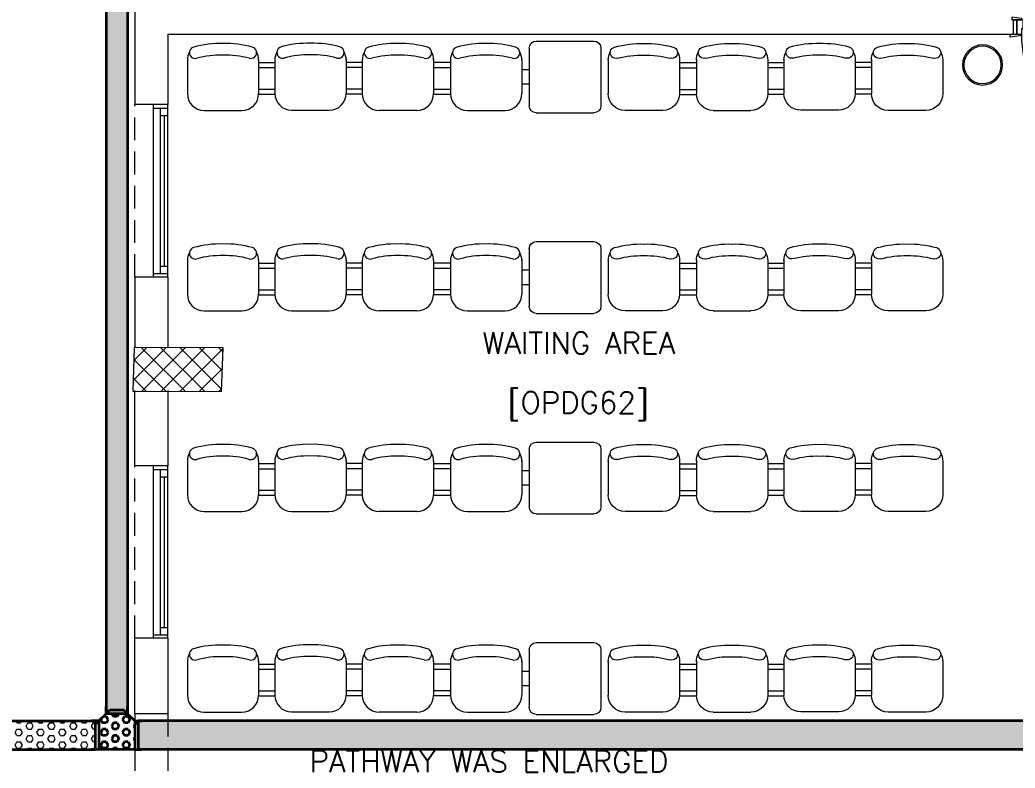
# Model space of a CAD drawing. Header units: inches. Extents: x -501855 to 57169, y -29325 to 19878.
# Drawn here: x 4428 to 11362, y -1326 to 3883 of the extents above; entities that cross this region are included whole.
import ezdxf
from ezdxf import colors
from ezdxf.entities.mleader import LeaderData, LeaderLine
from ezdxf.enums import TextEntityAlignment as Align
from ezdxf.math import Vec2, Vec3

# ---------------------------------------------------------------- set-up
doc = ezdxf.new("R2010")
doc.units = ezdxf.units.IN
doc.header["$LTSCALE"] = 25
doc.header["$MEASUREMENT"] = 0
doc.linetypes.add('00-Ground Floor$0$HIDDEN', pattern=[9.525, 6.35, -3.175])
doc.linetypes.add('DASHDOT', pattern=[25.4, 12.7, -6.35, 0, -6.35])
doc.layers.get('0').update_dxf_attribs({"color": 8})
for name, color, linetype, lineweight in [('00-Ground Floor$0$72_EGR_BASE_TEXT', 252, 'Continuous', 5), ('00-Ground Floor$0$Aluminum', 251, 'Continuous', 5), ('00-Ground Floor$0$C-HYDR-CTCH', 251, 'Continuous', 5), ('00-Ground Floor$0$Hatch', 254, 'Continuous', 5), ('00-Ground Floor$0$LOADING', 253, 'Continuous', 5), ('00-Ground Floor$0$Proj', 251, 'Continuous', 5), ('00-Ground Floor$0$Walls', 251, 'Continuous', 5), ('00-Ground Floor$0$Wooden Joinery', 251, 'Continuous', 5), ('E-CABL-TRAY', 10, 'Continuous', 35), ('E-LITE-CLNG-CNDT', 6, 'DASHDOT', 35), ('E-POWR-TEXT', 6, 'Continuous', 25)]:
    doc.layers.add(name, color=color, linetype=linetype, lineweight=lineweight)
doc.styles.add('00-Ground Floor$0$SIMPLEX', font='SIMPLEX.shx', dxfattribs={"height": 150})
doc.styles.add('00-Ground Floor$0$Standard', font='arial.ttf')
doc.styles.add('DC_Elc_Romans', font='elc_romans.shx', dxfattribs={"width": 0.7})

# ---------------------------------------------------------------- blocks, each defined once
blk = doc.blocks.new('00-Ground Floor$0$A$C72370EFE')
at = {"layer": '00-Ground Floor$0$Wooden Joinery'}
for p, q in [((-0.01, -0.04), (-0.02, -0.04)), ((-0.01, -0.06), (-0.02, -0.06)), ((-0.01, -0.03), (-0.01, -0.07)), ((0, -0.03), (-0.01, -0.03)), ((0.04, -0.03), (0.05, -0.03)), ((0.05, -0.03), (0.05, -0.07)), ((0.05, -0.04), (0.06, -0.04)), ((0.05, -0.06), (0.06, -0.06)), ((-0.05, -0.07), (-0.05, -0.16)), ((-0.03, -0.07), (-0.03, -0.16)), ((0, -0.07), (-0.01, -0.07)), ((0.04, -0.07), (0.05, -0.07)), ((0.07, -0.07), (0.07, -0.16)), ((0.09, -0.07), (0.09, -0.16)), ((-0.01, -0.17), (-0.02, -0.17)), ((-0.01, -0.19), (-0.02, -0.19)), ((-0.01, -0.17), (-0.01, -0.19)), ((0.05, -0.17), (0.06, -0.17)), ((0.05, -0.17), (0.05, -0.19)), ((0.05, -0.19), (0.06, -0.19))]:
    blk.add_line(p, q, dxfattribs=at)
for centre, radius, start, end in [((-0.02, -0.07), 0.03, 90, 180), ((-0.02, -0.07), 0.01, 90, 180), ((0.06, -0.07), 0.03, 0, 90), ((0.06, -0.07), 0.01, 0, 90), ((-0.02, -0.16), 0.03, 180, 270), ((-0.02, -0.16), 0.01, 180, 270), ((0.06, -0.16), 0.01, 270, 0), ((0.06, -0.16), 0.03, 270, 0)]:
    blk.add_arc(centre, radius, start, end, dxfattribs=at)
blk = doc.blocks.new('00-Ground Floor$0$A$C5DAD61B4')
at = {"layer": '00-Ground Floor$0$Wooden Joinery'}
for points in [[(80, 959.1), (80, 969.1), (10, 979.1), (10, 959.1)], [(940, 959.1), (940, 969.1), (1010, 979.1), (1010, 959.1)], [(70, 859.1), (70, 849.1), (0, 839.1), (0, 859.1)], [(120, 859.1), (120, 0), (80, 0), (80, 859.1)], [(950, 859.1), (950, 849.1), (1020, 839.1), (1020, 859.1)]]:
    blk.add_lwpolyline(points, close=True, dxfattribs=at)
for points in [[(45, 859.1), (45, 959.1), (20, 959.1), (20, 859.1), (45, 859.1)], [(45, 859.1), (80, 859.1), (80, 899.1), (90, 899.1), (90, 959.1), (45, 959.1), (45, 859.1)], [(975, 859.1), (940, 859.1), (940, 899.1), (930, 899.1), (930, 959.1), (975, 959.1), (975, 859.1)], [(975, 859.1), (975, 959.1), (1000, 959.1), (1000, 859.1), (975, 859.1)]]:
    blk.add_lwpolyline(points, dxfattribs=at)
blk.add_arc((80, 859.1), 860, 272.66603, 0, dxfattribs=at)
at = {"layer": '00-Ground Floor$0$Wooden Joinery', "xscale": 999.9999999998854, "yscale": 999.9999999998854, "zscale": 999.9999999998854, "rotation": 180}
blk.add_blockref('00-Ground Floor$0$A$C72370EFE', (120, 0), dxfattribs=at)
blk = doc.blocks.new('00-Ground Floor$0$3 seats beam chair')
at = {"layer": '00-Ground Floor$0$LOADING', "ltscale": 20}
for p, q in [((-740534, -1008988.2), (-740317.9, -1008988.2)), ((-740534, -1008988.2), (-740295.5, -1008988.2)), ((-740178.3, -1009367.9), (-740178.3, -1009105.4)), ((-740534, -1009485), (-740295.5, -1009485)), ((-740511, -1009485), (-740511, -1009602.9)), ((-740474.9, -1009485), (-740474.9, -1009602.9)), ((-740325, -1009485), (-740325, -1009602.9)), ((-740290.3, -1009484.9), (-740290.3, -1009602.9)), ((-740534, -1009602.8), (-740295.5, -1009602.8)), ((-740178.3, -1009720), (-740178.3, -1009982.5)), ((-740534, -1010099.7), (-740295.5, -1010099.7)), ((-740534, -1010099.7), (-740317.9, -1010099.7)), ((-740512.3, -1010099.6), (-740512.3, -1010212.3)), ((-740476.2, -1010099.6), (-740476.2, -1010212.3)), ((-740326.3, -1010099.6), (-740326.3, -1010212.3)), ((-740291.5, -1010099.6), (-740291.5, -1010212.4)), ((-740535.3, -1010212.3), (-740319.1, -1010212.3)), ((-740535.3, -1010212.3), (-740296.7, -1010212.3)), ((-740179.5, -1010592), (-740179.5, -1010329.5)), ((-740535.3, -1010709.2), (-740296.7, -1010709.2)), ((-740512.3, -1010821.9), (-740512.3, -1010709.2)), ((-740476.2, -1010821.9), (-740476.2, -1010709.2)), ((-740326.3, -1010821.9), (-740326.3, -1010709.2)), ((-740291.5, -1010821.9), (-740291.5, -1010709.1)), ((-740534, -1010821.8), (-740295.5, -1010821.8)), ((-740534, -1010821.8), (-740317.9, -1010821.8)), ((-740178.3, -1011201.5), (-740178.3, -1010939)), ((-740534, -1011318.7), (-740295.5, -1011318.7))]:
    blk.add_line(p, q, dxfattribs=at)
for centre, radius, start, end in [((-740528.8, -1009105.4), 117.2, 90, 118.96988), ((-740295.5, -1009105.4), 117.2, 0, 90), ((-739957.4, -1009217.1), 687.4, 164.36103, 181.62474), ((-740580.4, -1009042.7), 40.5, 344.36103, 164.36104), ((-739957.4, -1009217.1), 606.4, 164.36103, 181.84194), ((-739957.4, -1009256.1), 687.4, 178.37526, 195.63897), ((-739957.4, -1009256.1), 606.4, 178.15806, 195.63897), ((-740295.5, -1009367.9), 117.2, 270, 0), ((-740580.4, -1009430.5), 40.5, 195.63896, 15.63897), ((-740528.8, -1009367.9), 117.2, 241.03012, 270), ((-740528.8, -1009720), 117.2, 90, 118.96988), ((-740295.5, -1009720), 117.2, 0, 90), ((-739957.4, -1009831.8), 687.4, 164.36103, 181.62474), ((-740580.4, -1009657.4), 40.5, 344.36103, 164.36104), ((-739957.4, -1009831.8), 606.4, 164.36103, 181.84194), ((-739957.4, -1009870.8), 687.4, 178.37526, 195.63897), ((-739957.4, -1009870.8), 606.4, 178.15806, 195.63897), ((-740295.5, -1009982.5), 117.2, 270, 0), ((-740580.4, -1010045.1), 40.5, 195.63896, 15.63897), ((-740528.8, -1009982.5), 117.2, 241.03012, 270), ((-740581.6, -1010266.9), 40.5, 344.36103, 164.36104), ((-740530.1, -1010329.5), 117.2, 90, 118.96988), ((-740296.7, -1010329.5), 117.2, 0, 90), ((-739958.7, -1010441.3), 687.4, 164.36103, 181.62474), ((-739958.7, -1010441.3), 606.4, 164.36103, 181.84194), ((-739958.7, -1010480.3), 687.4, 178.37526, 195.63897), ((-739958.7, -1010480.3), 606.4, 178.15806, 195.63897), ((-740581.6, -1010654.6), 40.5, 195.63896, 15.63897), ((-740296.7, -1010592), 117.2, 270, 0), ((-740530.1, -1010592), 117.2, 241.03012, 270), ((-740580.4, -1010876.4), 40.5, 344.36103, 164.36104), ((-740528.8, -1010939), 117.2, 90, 118.96988), ((-740295.5, -1010939), 117.2, 0, 90), ((-739957.4, -1011050.8), 687.4, 164.36103, 181.62474), ((-739957.4, -1011050.8), 606.4, 164.36103, 181.84194), ((-739957.4, -1011089.8), 687.4, 178.37526, 195.63897), ((-739957.4, -1011089.8), 606.4, 178.15806, 195.63897), ((-740295.5, -1011201.5), 117.2, 270, 0), ((-740580.4, -1011264.1), 40.5, 195.63896, 15.63897), ((-740528.8, -1011201.5), 117.2, 241.03012, 270)]:
    blk.add_arc(centre, radius, start, end, dxfattribs=at)
at = {"layer": '00-Ground Floor$0$LOADING', "ltscale": 10, "style": '00-Ground Floor$0$Standard'}
blk.add_attdef('NMF0003', text='', height=50, dxfattribs=at).set_placement((-740377, -1009031.1), align=Align.TOP_CENTER)
blk = doc.blocks.new('00-Ground Floor$0$GF21009T-P')
for p, q in [((0.4002, 0.5), (0, 0.5)), ((-0.0499, 0.4501), (-0.0499, 0.0499)), ((0.4501, 0.4501), (0.4501, 0.0499)), ((0.4501, 0.3), (0.5001, 0.3)), ((0.4501, 0.2), (0.5001, 0.2)), ((0.4002, 0), (0, 0))]:
    blk.add_line(p, q)
for centre, start, end in [((0, 0.4501), 90, 180), ((0.4002, 0.4501), 0, 90), ((0, 0.0499), 180, 270), ((0.4002, 0.0499), 270, 0)]:
    blk.add_arc(centre, 0.0499, start, end)
blk = doc.blocks.new('00-Ground Floor$0$WM00001-P')
at = {"layer": '00-Ground Floor$0$LOADING'}
for radius in [0.14, 0.13]:
    blk.add_circle((0, 0), radius, dxfattribs=at)
blk = doc.blocks.new('00-Ground Floor')
at = {"layer": '00-Ground Floor$0$Hatch'}
h = blk.add_hatch(dxfattribs=at)
h.set_pattern_fill('ANSI37', color=256, scale=30)
h.set_pattern_definition([(45, (-1981.42, -13099.68), (-67.35192, 67.35192), []), (135, (-1981.42, -13099.68), (-67.35192, -67.35192), [])])
h.paths.add_polyline_path([(48971.2, 8818.2), (48367.3, 8810.1), (48371.2, 8521.7), (48975.1, 8529.8)])
h.paths.add_polyline_path([(41810.5, 8810.5), (41227, 8805), (41207, 8513.7), (41790.5, 8519.1)])
h.paths.add_polyline_path([(27433.5, 8803.1), (26834.4, 8799), (26828.7, 8506), (27427.8, 8510)])
h.paths.add_polyline_path([(34618.7, 8805.3), (34017.5, 8797.8), (34009.3, 8512.1), (34610.5, 8519.6)])
h.paths.add_polyline_path([(20214.3, 8812.4), (19607.8, 8790.5), (19622.4, 8498), (20228.8, 8519.8)])
h.paths.add_polyline_path([(13477.7, 8802), (12255.7, 8825.9), (12249.3, 8529.8), (13471.3, 8505.8)])
h.paths.add_polyline_path([(13491.8, 1601.9), (12276.8, 1586.2), (12263.3, 1293.7), (13478.3, 1309.4)])
h.paths.add_polyline_path([(13465.7, -5591.3), (12262.6, -5607.3), (12256.9, -5900.3), (13460, -5884.3)])
h.paths.add_polyline_path([(13484.2, -12790), (12287.5, -12801.4), (12290.4, -13095.9), (13487, -13084.4)])
h.paths.add_polyline_path([(5849.2, -12787.9), (5245.6, -12791.6), (5256.3, -13077.1), (5859.8, -13073.4)])
h.paths.add_polyline_path([(5833.8, -5589.9), (5236.9, -5588.3), (5236.8, -5889.5), (5833.6, -5891)])
h.paths.add_polyline_path([(5843.6, 1599.7), (5224.3, 1600.9), (5213.7, 1298), (5833, 1296.7)])
h.paths.add_polyline_path([(5820.3, 8779.1), (5219.7, 8793.5), (5216, 8503.9), (5816.7, 8489.4)])
h.paths.add_polyline_path([(-1378.8, 8777.2), (-1981.4, 8799.9), (-1979.5, 8511.6), (-1376.9, 8488.9)])
h.paths.add_polyline_path([(-1371.1, -5601.1), (-1973.1, -5608.1), (-1969.7, -5899.7), (-1367.7, -5892.7)])
h.paths.add_polyline_path([(-1353.5, -12795.7), (-1951.9, -12796.7), (-1947.1, -13097.4), (-1348.7, -13096.4)])
h.paths.add_polyline_path([(20233.2, -12782.5), (19627.5, -12795.4), (19633.2, -13096.6), (20238.9, -13083.7)])
h.paths.add_polyline_path([(20226.6, -5590), (19632.3, -5607.6), (19634.4, -5904.1), (20228.7, -5886.6)])
h.paths.add_polyline_path([(20217.9, 1618), (19619, 1610.4), (19623, 1310.2), (20221.9, 1317.9)])
h.paths.add_polyline_path([(27418.3, 1602.8), (26816.3, 1607.5), (26820.6, 1315.3), (27422.5, 1310.7)])
h.paths.add_polyline_path([(27422, -5579.9), (26818.1, -5597.5), (26831.6, -5897.5), (27431.7, -5876.5)])
h.paths.add_polyline_path([(27438.1, -12795.9), (26834.3, -12789.3), (26831.9, -13075), (27435.7, -13081.6)])
h.paths.add_polyline_path([(34636.6, -12785.4), (34039.3, -12800), (34048.3, -13099.7), (34645.6, -13085.1)])
h.paths.add_polyline_path([(34629.3, -5597.1), (34028, -5595.2), (34029.2, -5892.4), (34630.4, -5894.3)])
h.paths.add_polyline_path([(34592.8, 1606.7), (34012, 1611.4), (34031.7, 1321.6), (34612.5, 1316.9)])
h.paths.add_polyline_path([(41796.2, 1606), (41198.6, 1619.8), (41200.6, 1327.8), (41798.2, 1314.1)])
h.paths.add_polyline_path([(41797.2, -5592.6), (41228.8, -5600.2), (41230.6, -5894.3), (41799, -5886.7)])
h.paths.add_polyline_path([(41834.3, -12789.7), (41229, -12792.4), (41230.4, -13096.9), (41835.6, -13094.3)])
h.paths.add_polyline_path([(49008.5, -12790.2), (48420.5, -12774.1), (48407.3, -13081.4), (48995.3, -13097.4)])
h.paths.add_polyline_path([(48992.7, -5590.8), (48389.5, -5589.7), (48387.5, -5886.2), (48990.7, -5887.3)])
at = {"layer": '00-Ground Floor$0$Aluminum', "linetype": '00-Ground Floor$0$HIDDEN'}
for p, q in [((5227.9, 2092.6, 0), (5227.9, 3292.6, 0)), ((5227.9, -422.4, 0), (5227.9, 777.6, 0))]:
    blk.add_line(p, q, dxfattribs=at)
at = {"layer": '00-Ground Floor$0$Aluminum'}
for p, q in [((5357.9, 2092.6, 0), (5357.9, 3292.6, 0)), ((5357.9, 3267.6, 0), (5457.9, 3267.6, 0)), ((5407.9, 2117.6, 0), (5407.9, 3267.6, 0)), ((5457.9, 2092.6, 0), (5457.9, 3292.6, 0)), ((5407.9, 3217.6, 0), (5457.9, 3217.6, 0)), ((5432.9, 3217.6, 0), (5432.9, 2167.6, 0)), ((5407.9, 2167.6, 0), (5457.9, 2167.6, 0)), ((5357.9, 2117.6, 0), (5457.9, 2117.6, 0)), ((5357.9, -422.4, 0), (5357.9, 777.6, 0)), ((5457.9, -422.4, 0), (5457.9, 777.6, 0)), ((5357.9, 752.6, 0), (5457.9, 752.6, 0)), ((5407.9, -397.4, 0), (5407.9, 752.6, 0)), ((5407.9, 702.6, 0), (5457.9, 702.6, 0)), ((5432.9, 702.6, 0), (5432.9, -347.4, 0)), ((5357.9, -397.4, 0), (5457.9, -397.4, 0)), ((5407.9, -347.4, 0), (5457.9, -347.4, 0))]:
    blk.add_line(p, q, dxfattribs=at)
at = {"layer": '00-Ground Floor$0$C-HYDR-CTCH', "flags": 128}
blk.add_lwpolyline([(5224.3, 1600.9), (5213.7, 1298), (5833, 1296.7), (5843.6, 1599.7), (5224.3, 1600.9)], dxfattribs=at)
at = {"layer": '00-Ground Floor$0$Proj', "linetype": '00-Ground Floor$0$HIDDEN'}
for p, q in [((5227.9, -947.4, 0), (5227.9, -2747.4, 0)), ((5457.9, -947.4, 0), (5457.9, -2747.4, 0))]:
    blk.add_line(p, q, dxfattribs=at)
at = {"layer": '00-Ground Floor$0$Walls'}
for p, q in [((5227.9, 8502.6, 0), (5227.9, 3292.6, 0)), ((11347.9, 3882.6, 0), (11347.9, 3782.6, 0)), ((5457.9, 3782.6, 0), (11347.9, 3782.6, 0)), ((5457.9, 3782.6, 0), (5457.9, 3292.6, 0)), ((5457.9, 3292.6, 0), (5227.9, 3292.6, 0)), ((5227.9, 2092.6, 0), (5227.9, 1602.6, 0)), ((5457.9, 2092.6, 0), (5227.9, 2092.6, 0)), ((5457.9, 2092.6, 0), (5457.9, 1602.6, 0)), ((5227.9, 777.6, 0), (5227.9, 1302.6, 0)), ((5457.9, 1302.6, 0), (5457.9, 777.6, 0)), ((5457.9, 777.6, 0), (5227.9, 777.6, 0)), ((5227.9, -947.4, 0), (5227.9, -422.4, 0)), ((5457.9, -422.4, 0), (5227.9, -422.4, 0)), ((5457.9, -422.4, 0), (5457.9, -947.4, 0)), ((5457.9, -947.4, 0), (5227.9, -947.4, 0))]:
    blk.add_line(p, q, dxfattribs=at)
at = {"layer": '00-Ground Floor$0$LOADING', "rotation": 270}
for p in [(1016913.2, -736925.9, 0), (1016913.2, -738322.1, 0), (1016913.2, -739718.2, 0), (1016913.2, -741114.3, 0)]:
    blk.add_blockref('00-Ground Floor$0$3 seats beam chair', p, dxfattribs=at)
at = {"layer": '00-Ground Floor$0$LOADING', "extrusion": (1.27212e-09, 3.51192e-12, 1), "xscale": -1000, "yscale": 1000, "zscale": 1000, "rotation": 4.580824759514712e-06}
for p in [(8426, 3235.4, 0), (8426, 1839.3, 0), (8426, 443.2, 0), (8426, -952.9, 0)]:
    blk.add_blockref('00-Ground Floor$0$GF21009T-P', p, dxfattribs=at)
at = {"layer": '00-Ground Floor$0$LOADING', "xscale": -1, "rotation": 90}
for p in [(-1000461.4, -736925.9, 0), (-1000461.4, -738322.1, 0), (-1000461.4, -739718.2, 0), (-1000461.4, -741114.3, 0)]:
    blk.add_blockref('00-Ground Floor$0$3 seats beam chair', p, dxfattribs=at)
at = {"layer": '00-Ground Floor$0$LOADING', "extrusion": (2.24019e-05, -2.25232e-18, -1), "xscale": 1000, "yscale": 1000, "zscale": 1000, "rotation": 180}
blk.add_blockref('00-Ground Floor$0$WM00001-P', (-11135, 3569.3, 0.2), dxfattribs=at)
at = {"layer": '00-Ground Floor$0$Wooden Joinery', "xscale": -1}
blk.add_blockref('00-Ground Floor$0$A$C5DAD61B4', (12347.9, 2923.5, 0), dxfattribs=at)
at = {"layer": '00-Ground Floor$0$72_EGR_BASE_TEXT', "char_height": 150, "attachment_point": 2, "style": '00-Ground Floor$0$SIMPLEX'}
for s, insert in [('WAITING AREA', (8320.7, 1707.8, 0)), ('[OPDG62]', (8317.8, 1293.6, 0)), ('PATHWAY WAS ENLARGED\\PTO BE SAME WIDTH AS CORRIDOR', (7695.5, -1204))]:
    blk.add_mtext(s, dxfattribs=dict(at, insert=insert))
blk = doc.blocks.new('*U95')
at = {"lineweight": 0}
h = blk.add_hatch(dxfattribs=at)
h.set_pattern_fill('HEX', color=253, scale=8, angle=180, style=0)
h.set_pattern_definition([(180, (-22449.527, -3e-10), (6e-13, -43.99409), [25.4, -50.8]), (300, (-22449.527, -3e-10), (38.1, 21.997045), [25.4, -50.8]), (240, (-22474.927, -3e-10), (38.1, -21.997045), [25.4, -50.8])])
h.paths.add_polyline_path([(-14094.8, 200), (-14094.8, 0), (0, 0), (0, 200)])
at = {"color": 0}
for p, q in [((0, 200), (-14094.8, 200)), ((-14094.8, 0), (-14094.8, 200)), ((0, 0), (-14094.8, 0))]:
    blk.add_line(p, q, dxfattribs=at)
blk = doc.blocks.new('*U72')
h = blk.add_hatch()
h.set_pattern_fill('HEX', color=253, scale=8, angle=-90, style=0)
h.set_pattern_definition([(270, (-3e-11, -5e-24), (43.994, -9e-14), [25.4, -50.8]), (30, (-3e-11, -5e-24), (-21.997, 38.1), [25.4, -50.8]), (330, (-3e-11, -25.4), (21.997, 38.1), [25.4, -50.8])])
h.paths.add_polyline_path([(0, 0), (-200, 0), (-250, -50), (-250, -200), (-200, -250), (0, -250)])
at = {"color": 0}
for p, q in [((-250, -50), (-200, 0)), ((-200, 0), (-200, 50)), ((0, 0), (0, 50)), ((-250, -50), (-300, -50)), ((0, 0), (0, -250)), ((-250, -200), (-300, -200)), ((-250, -200), (-200, -250)), ((-200, -250), (-200, -300)), ((0, -250), (0, -300))]:
    blk.add_line(p, q, dxfattribs=at)
at = {"color": 253}
for p, q in [((-200, 0), (-175, 25)), ((-200, 0), (0, 0)), ((-175, 25), (0, 25)), ((-250, -50), (-275, -75)), ((-250, -50), (-250, -200)), ((-275, -75), (-275, -175)), ((-250, -200), (-275, -175)), ((-200, -250), (0, -250)), ((-200, -250), (-175, -275)), ((-175, -275), (0, -275))]:
    blk.add_line(p, q, dxfattribs=at)
blk = doc.blocks.new('*U97')
at = {"lineweight": 0}
h = blk.add_hatch(dxfattribs=at)
h.set_pattern_fill('HEX', color=253, scale=8, angle=180, style=0)
h.set_pattern_definition([(180, (-18380.734, -2e-10), (6e-13, -43.99409), [25.4, -50.8]), (300, (-18380.734, -2e-10), (38.1, 21.99705), [25.4, -50.8]), (240, (-18406.134, -2e-10), (38.1, -21.99705), [25.4, -50.8])])
h.paths.add_polyline_path([(-4933.9, 150), (-4933.9, 0), (0, 0), (0, 150)])
at = {"color": 0}
for p, q in [((0, 150), (-4933.9, 150)), ((-4933.9, 0), (-4933.9, 150)), ((0, 0), (0, 150)), ((0, 0), (-4933.9, 0))]:
    blk.add_line(p, q, dxfattribs=at)
blk = doc.blocks.new('*U98')
at = {"lineweight": 0}
h = blk.add_hatch(dxfattribs=at)
h.set_pattern_fill('HEX', color=253, scale=8, angle=180, style=0)
h.set_pattern_definition([(180, (-10426.82, -1e-10), (6e-13, -43.99409), [25.4, -50.8]), (300, (-10426.82, -1e-10), (38.1, 21.99705), [25.4, -50.8]), (240, (-10452.22, -1e-10), (38.1, -21.99705), [25.4, -50.8])])
h.paths.add_polyline_path([(-2072.1, 200), (-2072.1, 0), (0, 0), (0, 200)])
at = {"color": 0}
for p, q in [((0, 200), (-2072.1, 200)), ((-2072.1, 0), (-2072.1, 200)), ((0, 0), (0, 200)), ((0, 0), (-2072.1, 0))]:
    blk.add_line(p, q, dxfattribs=at)

msp = doc.modelspace()

# ---------------------------------------------------------------- block references
at = {"layer": 'E-CABL-TRAY'}
for name, p, rotation in [('*U97', (5177.9, 3986.4, 0), 89.99999999999999), ('*U72', (5227.9, -1197.4, 0), 269.9999999999999), ('*U98', (2880.8, -997.4, 0), 180.0000000000135)]:
    msp.add_blockref(name, p, dxfattribs=dict(at, rotation=rotation))
at = {"layer": 'E-CABL-TRAY', "xscale": -1, "rotation": 180}
msp.add_blockref('*U95', (19347.7, -997.4, 0), dxfattribs=at)
at = {"layer": 'E-LITE-CLNG-CNDT'}
msp.add_blockref('00-Ground Floor', (0, 0), dxfattribs=at)

# ---------------------------------------------------------------- leaders
at = {"layer": 'E-POWR-TEXT'}
ml = msp.add_multileader_mtext('Standard', dxfattribs=at)
ml.set_content('CABLE TRAY FOR\\PLOW CURRENT DATA\\PCABLES ', color=256, style='DC_Elc_Romans')
ml.set_leader_properties(color=45)
ml.build(insert=Vec2(0, 0))
ml.multileader.update_dxf_attribs({"dogleg_length": 2, "arrow_head_size": 200, "scale": 100})
ctx = ml.context
ctx.base_point, ctx.scale, ctx.char_height, ctx.arrow_head_size, ctx.landing_gap_size, ctx.plane_origin = Vec3(25909, 4523.7), 100, 200, 200, 200, Vec3(31500.2, 4337.5)
ctx.text_align_type = 2
notes = []
notes.append((ctx, [(1, (1, 1, 0), (28540.4, 4523.7), (-1, 0), 84.7, [(2, [(30563.2, -2601.7)], 0, [])])]))
ctx.mtext.insert, ctx.mtext.width, ctx.mtext.alignment, ctx.mtext.flow_direction = Vec3(28255.7, 4623.7), 5291.736, 3, 5
ml = msp.add_multileader_mtext('Standard', dxfattribs=at)
ml.set_content('CABLE TRAY  FOR POWER \\PFEEDER AND HOME RUN', color=256, style='DC_Elc_Romans')
ml.set_leader_properties(color=45)
ml.build(insert=Vec2(0, 0))
ml.multileader.update_dxf_attribs({"dogleg_length": 2, "arrow_head_size": 200, "scale": 100})
ctx = ml.context
ctx.base_point, ctx.scale, ctx.char_height, ctx.arrow_head_size, ctx.landing_gap_size, ctx.plane_origin = Vec3(24331.4, 2283.3, 0), 100, 200, 200, 200, Vec3(30562.6, 2097.1, 0)
ctx.text_align_type = 2
notes.append((ctx, [(1, (1, 1, 0), (27602.8, 2283.3, 0), (-1, 0), 84.7, [(2, [(29113.1, -1112.1, 0)], 0, [])])]))
ctx.mtext.insert, ctx.mtext.width, ctx.mtext.alignment, ctx.mtext.flow_direction = Vec3(27318.1, 2383.3, 0), 5291.736, 3, 5
for ctx, leaders in notes:
    for number, flags, end, landing, length, lines in leaders:
        leader = LeaderData()
        leader.index, (leader.has_last_leader_line, leader.has_dogleg_vector, leader.attachment_direction) = number, flags
        leader.last_leader_point, leader.dogleg_vector, leader.dogleg_length = Vec3(end), Vec3(landing), length
        for number, points, colour, breaks in lines:
            line = LeaderLine()
            line.index, line.vertices, line.color, line.breaks = number, Vec3.list(points), colors.encode_raw_color(colour), breaks
            leader.lines.append(line)
        ctx.leaders.append(leader)

doc.saveas('drawing.dxf')
